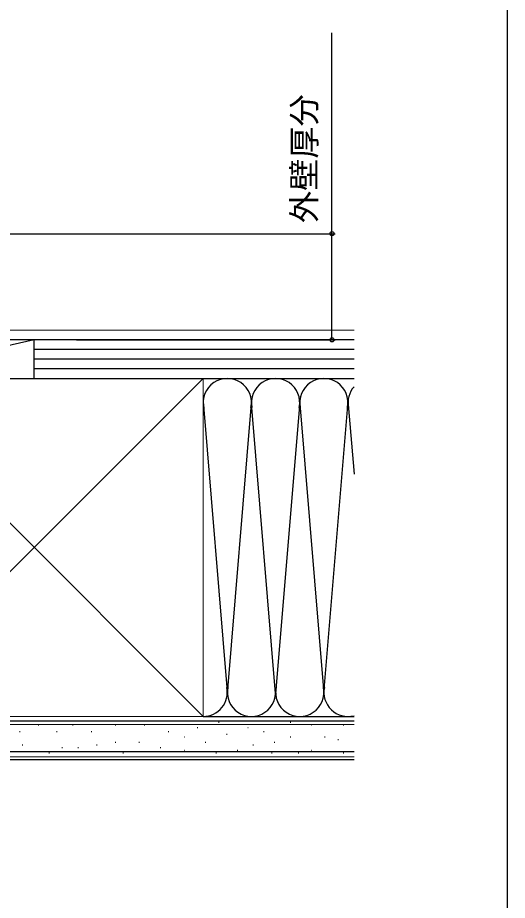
# Model space of a CAD drawing. Units: millimetres, scale not verified. Extents: x -525 to 525, y -783 to 779.
# Drawn here: x 372.9 to 525, y -203 to 71.2 of the extents above; entities that cross this region are included whole.
import ezdxf
from ezdxf.enums import TextEntityAlignment as Align

# ---------------------------------------------------------------- set-up
doc = ezdxf.new("R2010")
doc.units = ezdxf.units.MM
doc.header["$LTSCALE"] = 4
for name, color, linetype in [('0-7_YKK_D', 6, 'Continuous'), ('0-8_YKK_ZWAK', 7, 'Continuous'), ('0-9_YSS_K', 3, 'Continuous')]:
    doc.layers.add(name, color=color, linetype=linetype)
doc.layers.add('0-A_YSS_KE', color=3, linetype='Continuous', lineweight=18)
doc.styles.add('ＭＳ ゴシック', font='')
doc.styles.get('ＭＳ ゴシック').set_extended_font_data('MS Gothic')

msp = doc.modelspace()

# ---------------------------------------------------------------- linework, layer by layer
at = {"layer": '0-7_YKK_D'}
for p, q in [((366, 4.099), (471.498, 4.099)), ((391.097, -28.901), (471.498, -28.901))]:
    msp.add_line(p, q, dxfattribs=at)
msp.add_lwpolyline([(470.498, -28.901), (470.498, 4.099), (470.498, 66.467)], dxfattribs=at)
for centre in [(470.498, 4.099), (470.498, -28.901)]:
    msp.add_circle(centre, 0.637, dxfattribs=at)
at = {"layer": '0-8_YKK_ZWAK'}
msp.add_lwpolyline([(-525, -782.9), (525, -782.9), (525, 747.1)], dxfattribs=at)
at = {"layer": '0-9_YSS_K'}
for p, q in [((378, -28.901), (325.5, -40.901)), ((378, -40.901), (378, -28.901)), ((477.371, -28.901), (378, -28.901)), ((477.371, -31.901), (378, -31.901)), ((477.371, -34.901), (378, -34.901)), ((477.371, -37.901), (378, -37.901)), ((325.5, -145.901), (430.5, -40.901)), ((325.5, -40.901), (430.5, -145.901)), ((378, -40.901), (477.371, -40.901)), ((430.5, -40.901), (477.371, -40.901)), ((430.506, -48.095), (437.842, -136.869)), ((460.39, -49.346), (453, -138.782)), ((468, -138.782), (475.501, -48.008)), ((475.575, -48.933), (477.371, -70.668)), ((445.342, -49.933), (438, -138.782)), ((453, -138.782), (445.658, -49.933)), ((460.661, -49.966), (468, -138.782)), ((477.371, -147.401), (313, -147.401)), ((430.5, -145.901), (477.371, -145.901)), ((435.26, -147.643), (435.46, -147.643)), ((457.513, -147.643), (457.713, -147.643)), ((373.448, -150.615), (373.648, -150.615)), ((379.217, -148.467), (379.417, -148.467)), ((384.986, -150.615), (385.186, -150.615)), ((389.931, -148.467), (390.131, -148.467)), ((395.701, -150.615), (395.901, -150.615)), ((403.118, -148.467), (403.318, -148.467)), ((412.184, -148.467), (412.384, -148.467)), ((419.601, -150.615), (419.801, -150.615)), ((428.667, -149.291), (428.867, -149.291)), ((444.326, -149.291), (444.526, -149.291)), ((449.271, -150.615), (449.471, -150.615)), ((464.106, -148.467), (464.306, -148.467)), ((473.996, -148.467), (474.196, -148.467)), ((424.546, -152.263), (424.746, -152.263)), ((437.733, -151.439), (437.933, -151.439)), ((457.513, -152.263), (457.713, -152.263)), ((468.227, -152.263), (468.427, -152.263)), ((472.347, -153.087), (472.547, -153.087)), ((374.272, -154.736), (374.472, -154.736)), ((386.635, -155.56), (386.835, -155.56)), ((391.58, -155.56), (391.78, -155.56)), ((397.349, -154.736), (397.549, -154.736)), ((403.118, -153.912), (403.318, -153.912)), ((410.535, -153.912), (410.735, -153.912)), ((417.129, -155.56), (417.329, -155.56)), ((431.139, -153.912), (431.339, -153.912)), ((445.974, -154.736), (446.174, -154.736)), ((452.568, -153.912), (452.768, -153.912)), ((477.371, -156.901), (313, -156.901)), ((382.514, -157.208), (382.714, -157.208)), ((405.59, -157.208), (405.79, -157.208)), ((424.546, -156.384), (424.746, -156.384)), ((434.436, -157.208), (434.636, -157.208)), ((441.029, -156.384), (441.229, -156.384)), ((451.743, -157.208), (451.943, -157.208)), ((459.985, -157.208), (460.185, -157.208)), ((464.106, -156.384), (464.306, -156.384)), ((473.996, -157.208), (474.196, -157.208)), ((477.371, -159.401), (313, -159.401))]:
    msp.add_line(p, q, dxfattribs=at)
msp.add_lwpolyline([(378, -40.901), (378, -28.901), (325.5, -28.901), (325.5, -40.901)], close=True, dxfattribs=at)
for centre, start, end in [((438, -48.401), 348.21668, 191.78379), ((453, -48.401), 348.21668, 191.78379), ((468, -48.401), 348.21668, 191.78379), ((483, -48.401), 138.6309, 191.78379), ((430.5, -138.401), 270, 11.78353), ((445.5, -138.401), 168.21646, 11.78353), ((460.5, -138.401), 168.21646, 11.78353), ((475.5, -138.401), 168.21646, 284.44985)]:
    msp.add_arc(centre, 7.5, start, end, dxfattribs=at)
at = {"layer": '0-A_YSS_KE'}
for p, q in [((430.5, -54.866), (430.5, -40.901)), ((430.5, -145.901), (430.5, -48.401)), ((477.371, -145.901), (313, -145.901)), ((324.5, -148.401), (477.371, -148.401)), ((477.371, -158.401), (313, -158.401))]:
    msp.add_line(p, q, dxfattribs=at)
for points in [[(477.371, -25.901), (313.002, -25.901), (313.002, -28.901), (477.371, -28.901)], [(430.5, -40.901), (325.5, -40.901), (325.5, -145.901), (430.5, -145.901)]]:
    msp.add_lwpolyline(points, dxfattribs=at)

# ---------------------------------------------------------------- texts
at = {"layer": '0-7_YKK_D', "style": 'ＭＳ ゴシック'}
msp.add_text('外壁厚分', height=7.331, rotation=90, dxfattribs=at).set_placement((467.748, 7.41), align=Align.BOTTOM_LEFT)

doc.saveas('drawing.dxf')
